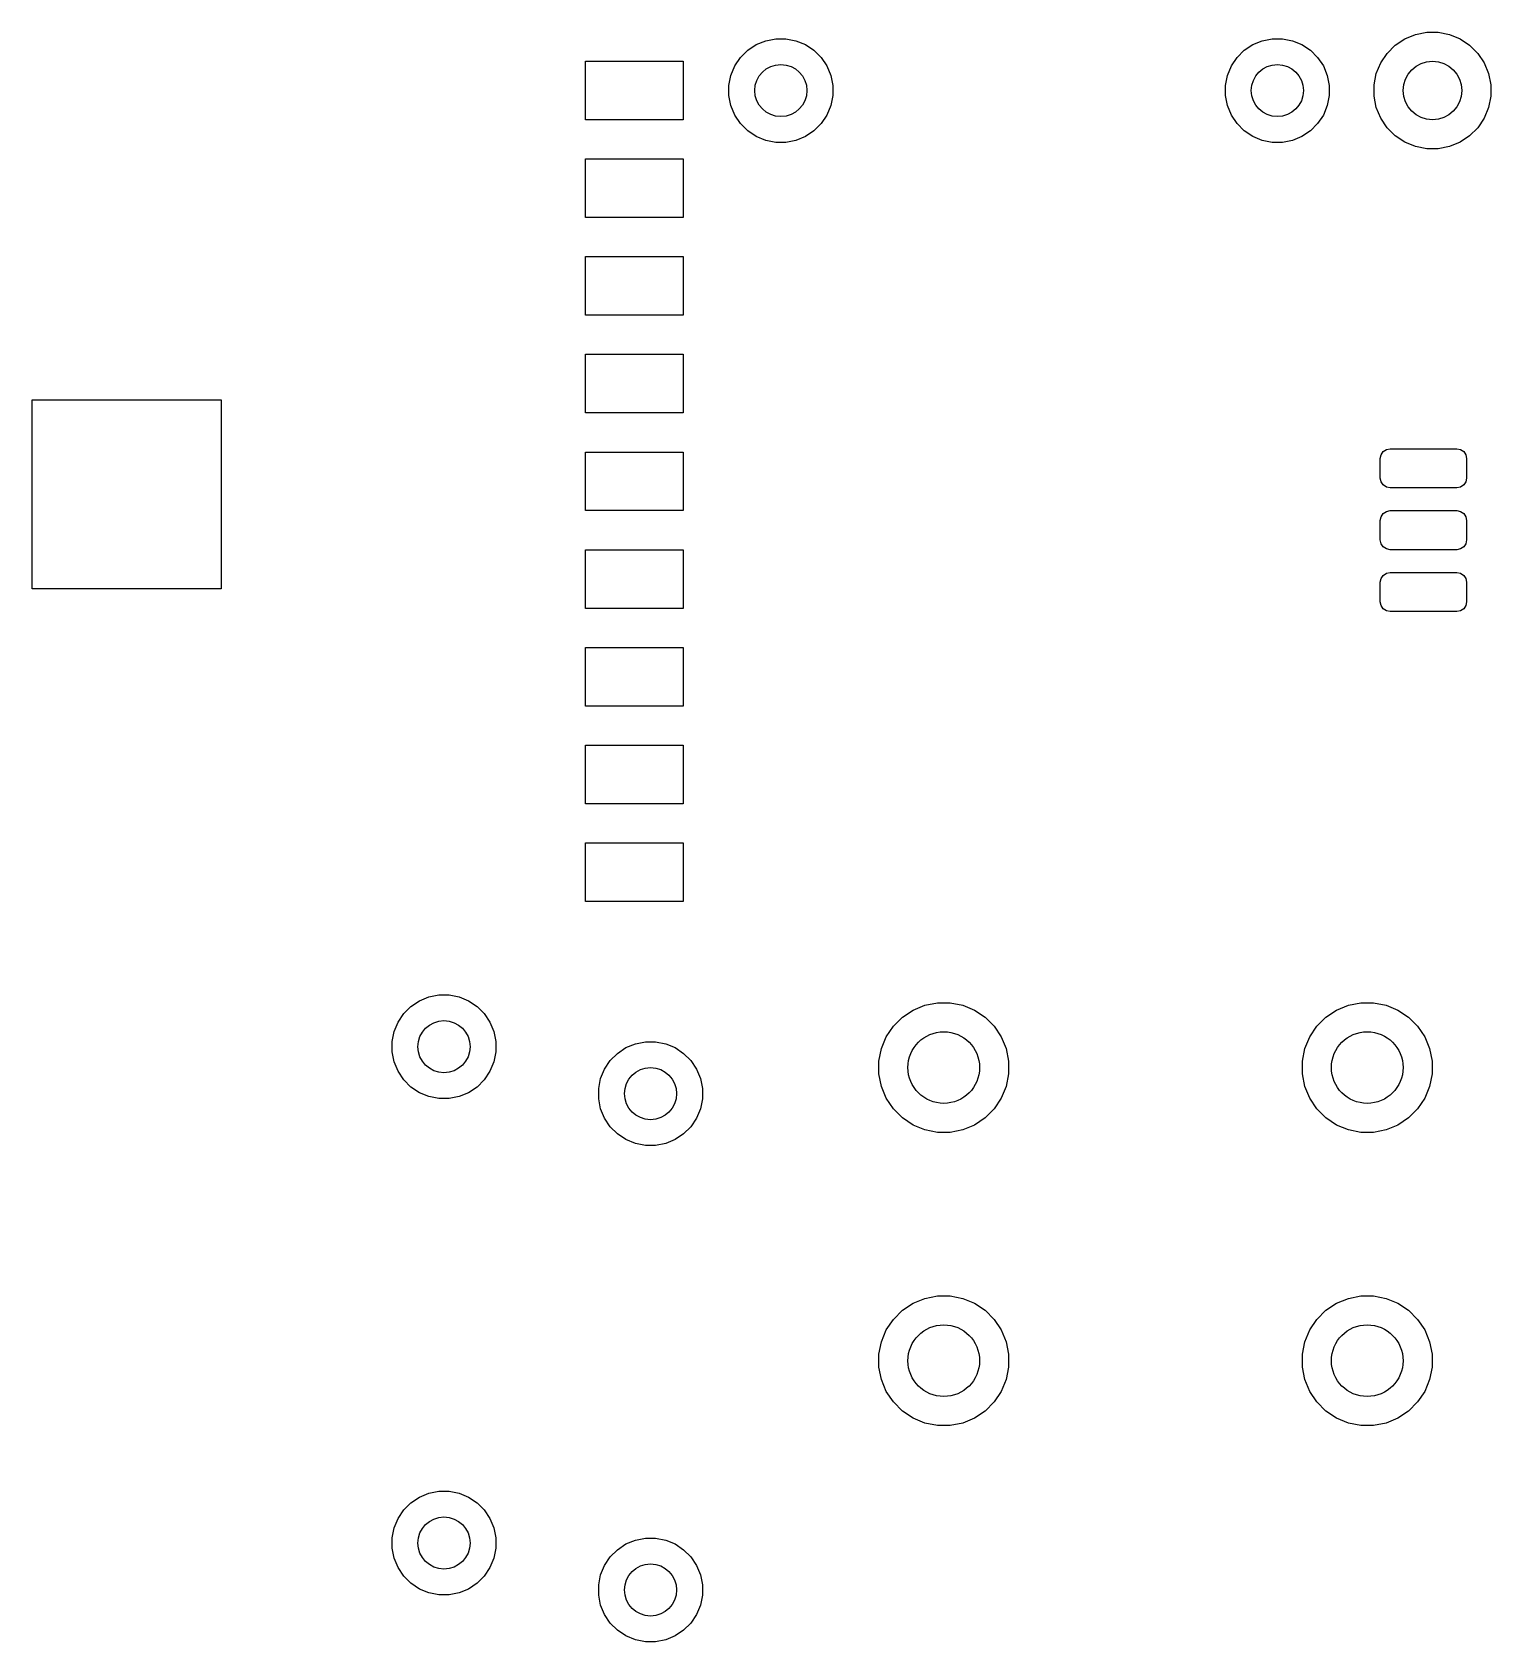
# Model space of a CAD drawing. Header units: millimetres. Extents: x 102 to 188.7, y -170.4 to -101.8.
# Drawn here: x 143.51 to 165.9, y -136.82 to -112.1 of the extents above; entities that cross this region are included whole.
import ezdxf

# ---------------------------------------------------------------- set-up
doc = ezdxf.new("R2010")
doc.units = ezdxf.units.MM
doc.layers.add('F.Mask', color=253, linetype='CONTINUOUS', true_color=0xa89984)

msp = doc.modelspace()

# ---------------------------------------------------------------- linework, layer by layer
at = {"layer": 'F.Mask', "linetype": 'CONTINUOUS'}
for p, q in [((164.575743, -112.206271), (164.738744, -112.138754)), ((164.738744, -112.138754), (164.911785, -112.104334)), ((164.911785, -112.104334), (165.088215, -112.104334)), ((165.088215, -112.104334), (165.261256, -112.138754)), ((165.261256, -112.138754), (165.424257, -112.206271)), ((154.381592, -112.492485), (154.492485, -112.381592)), ((154.492485, -112.381592), (154.622883, -112.294463)), ((154.622883, -112.294463), (154.767772, -112.234448)), ((154.767772, -112.234448), (154.921586, -112.203852)), ((154.921586, -112.203852), (155.078414, -112.203852)), ((155.078414, -112.203852), (155.232228, -112.234448)), ((155.232228, -112.234448), (155.377117, -112.294463)), ((155.377117, -112.294463), (155.507515, -112.381592)), ((155.507515, -112.381592), (155.618408, -112.492485)), ((162.001592, -112.492485), (162.112485, -112.381592)), ((162.112485, -112.381592), (162.242883, -112.294463)), ((162.242883, -112.294463), (162.387772, -112.234448)), ((162.387772, -112.234448), (162.541586, -112.203852)), ((162.541586, -112.203852), (162.698414, -112.203852)), ((162.698414, -112.203852), (162.852228, -112.234448)), ((162.852228, -112.234448), (162.997117, -112.294463)), ((162.997117, -112.294463), (163.127515, -112.381592)), ((163.127515, -112.381592), (163.238408, -112.492485)), ((164.206271, -112.575743), (164.304291, -112.429046)), ((164.304291, -112.429046), (164.429046, -112.304291)), ((164.429046, -112.304291), (164.575743, -112.206271)), ((165.424257, -112.206271), (165.570954, -112.304291)), ((165.570954, -112.304291), (165.695709, -112.429046)), ((165.695709, -112.429046), (165.793729, -112.575743)), ((152, -113.45), (152, -112.55)), ((152, -112.55), (153.5, -112.55)), ((153.5, -112.55), (153.5, -113.45)), ((154.234448, -112.767772), (154.294463, -112.622883)), ((154.294463, -112.622883), (154.381592, -112.492485)), ((155.618408, -112.492485), (155.705537, -112.622883)), ((155.705537, -112.622883), (155.765552, -112.767772)), ((161.854448, -112.767772), (161.914463, -112.622883)), ((161.914463, -112.622883), (162.001592, -112.492485)), ((163.238408, -112.492485), (163.325537, -112.622883)), ((163.325537, -112.622883), (163.385552, -112.767772)), ((164.138754, -112.738744), (164.206271, -112.575743)), ((165.793729, -112.575743), (165.861246, -112.738744)), ((154.203852, -112.921586), (154.234448, -112.767772)), ((154.203852, -113.078414), (154.203852, -112.921586)), ((155.765552, -112.767772), (155.796148, -112.921586)), ((155.796148, -112.921586), (155.796148, -113.078414)), ((161.823852, -112.921586), (161.854448, -112.767772)), ((161.823852, -113.078414), (161.823852, -112.921586)), ((163.385552, -112.767772), (163.416148, -112.921586)), ((163.416148, -112.921586), (163.416148, -113.078414)), ((164.104334, -112.911785), (164.138754, -112.738744)), ((164.104334, -113.088215), (164.104334, -112.911785)), ((165.861246, -112.738744), (165.895666, -112.911785)), ((165.895666, -112.911785), (165.895666, -113.088215)), ((154.234448, -113.232228), (154.203852, -113.078414)), ((155.796148, -113.078414), (155.765552, -113.232228)), ((161.854448, -113.232228), (161.823852, -113.078414)), ((163.416148, -113.078414), (163.385552, -113.232228)), ((164.138754, -113.261256), (164.104334, -113.088215)), ((165.895666, -113.088215), (165.861246, -113.261256)), ((154.294463, -113.377117), (154.234448, -113.232228)), ((154.381592, -113.507515), (154.294463, -113.377117)), ((155.705537, -113.377117), (155.618408, -113.507515)), ((155.765552, -113.232228), (155.705537, -113.377117)), ((161.914463, -113.377117), (161.854448, -113.232228)), ((162.001592, -113.507515), (161.914463, -113.377117)), ((163.325537, -113.377117), (163.238408, -113.507515)), ((163.385552, -113.232228), (163.325537, -113.377117)), ((164.206271, -113.424257), (164.138754, -113.261256)), ((164.304291, -113.570954), (164.206271, -113.424257)), ((165.793729, -113.424257), (165.695709, -113.570954)), ((165.861246, -113.261256), (165.793729, -113.424257)), ((153.5, -113.45), (152, -113.45)), ((154.492485, -113.618408), (154.381592, -113.507515)), ((154.622883, -113.705537), (154.492485, -113.618408)), ((155.507515, -113.618408), (155.377117, -113.705537)), ((155.618408, -113.507515), (155.507515, -113.618408)), ((162.112485, -113.618408), (162.001592, -113.507515)), ((162.242883, -113.705537), (162.112485, -113.618408)), ((163.127515, -113.618408), (162.997117, -113.705537)), ((163.238408, -113.507515), (163.127515, -113.618408)), ((164.429046, -113.695709), (164.304291, -113.570954)), ((165.695709, -113.570954), (165.570954, -113.695709)), ((154.767772, -113.765552), (154.622883, -113.705537)), ((154.921586, -113.796148), (154.767772, -113.765552)), ((155.078414, -113.796148), (154.921586, -113.796148)), ((155.232228, -113.765552), (155.078414, -113.796148)), ((155.377117, -113.705537), (155.232228, -113.765552)), ((162.387772, -113.765552), (162.242883, -113.705537)), ((162.541586, -113.796148), (162.387772, -113.765552)), ((162.698414, -113.796148), (162.541586, -113.796148)), ((162.852228, -113.765552), (162.698414, -113.796148)), ((162.997117, -113.705537), (162.852228, -113.765552)), ((164.575743, -113.793729), (164.429046, -113.695709)), ((164.738744, -113.861246), (164.575743, -113.793729)), ((164.911785, -113.895666), (164.738744, -113.861246)), ((165.088215, -113.895666), (164.911785, -113.895666)), ((165.261256, -113.861246), (165.088215, -113.895666)), ((165.424257, -113.793729), (165.261256, -113.861246)), ((165.570954, -113.695709), (165.424257, -113.793729)), ((152, -114.95), (152, -114.05)), ((152, -114.05), (153.5, -114.05)), ((153.5, -114.05), (153.5, -114.95)), ((153.5, -114.95), (152, -114.95)), ((152, -116.45), (152, -115.55)), ((152, -115.55), (153.5, -115.55)), ((153.5, -115.55), (153.5, -116.45)), ((153.5, -116.45), (152, -116.45)), ((152, -117.95), (152, -117.05)), ((152, -117.05), (153.5, -117.05)), ((153.5, -117.05), (153.5, -117.95)), ((143.51, -120.65), (143.51, -117.75)), ((143.51, -117.75), (146.41, -117.75)), ((146.41, -117.75), (146.41, -120.65)), ((153.5, -117.95), (152, -117.95)), ((152, -119.45), (152, -118.55)), ((152, -118.55), (153.5, -118.55)), ((153.5, -118.55), (153.5, -119.45)), ((164.2, -118.65), (164.211418, -118.592597)), ((164.211418, -118.592597), (164.243934, -118.543934)), ((164.243934, -118.543934), (164.292597, -118.511418)), ((164.292597, -118.511418), (164.35, -118.5)), ((164.35, -118.5), (165.375, -118.5)), ((165.375, -118.5), (165.432403, -118.511418)), ((165.432403, -118.511418), (165.481066, -118.543934)), ((165.481066, -118.543934), (165.513582, -118.592597)), ((165.513582, -118.592597), (165.525, -118.65)), ((164.2, -118.95), (164.2, -118.65)), ((165.525, -118.65), (165.525, -118.95)), ((164.211418, -119.007403), (164.2, -118.95)), ((164.243934, -119.056066), (164.211418, -119.007403)), ((164.292597, -119.088582), (164.243934, -119.056066)), ((164.35, -119.1), (164.292597, -119.088582)), ((165.375, -119.1), (164.35, -119.1)), ((165.432403, -119.088582), (165.375, -119.1)), ((165.481066, -119.056066), (165.432403, -119.088582)), ((165.513582, -119.007403), (165.481066, -119.056066)), ((165.525, -118.95), (165.513582, -119.007403)), ((153.5, -119.45), (152, -119.45)), ((164.2, -119.6), (164.211418, -119.542597)), ((164.2, -119.9), (164.2, -119.6)), ((164.211418, -119.542597), (164.243934, -119.493934)), ((164.243934, -119.493934), (164.292597, -119.461418)), ((164.292597, -119.461418), (164.35, -119.45)), ((164.35, -119.45), (165.375, -119.45)), ((165.375, -119.45), (165.432403, -119.461418)), ((165.432403, -119.461418), (165.481066, -119.493934)), ((165.481066, -119.493934), (165.513582, -119.542597)), ((165.513582, -119.542597), (165.525, -119.6)), ((165.525, -119.6), (165.525, -119.9)), ((152, -120.95), (152, -120.05)), ((152, -120.05), (153.5, -120.05)), ((153.5, -120.05), (153.5, -120.95)), ((164.211418, -119.957403), (164.2, -119.9)), ((164.243934, -120.006066), (164.211418, -119.957403)), ((164.292597, -120.038582), (164.243934, -120.006066)), ((164.35, -120.05), (164.292597, -120.038582)), ((165.375, -120.05), (164.35, -120.05)), ((165.432403, -120.038582), (165.375, -120.05)), ((165.481066, -120.006066), (165.432403, -120.038582)), ((165.513582, -119.957403), (165.481066, -120.006066)), ((165.525, -119.9), (165.513582, -119.957403)), ((164.2, -120.55), (164.211418, -120.492597)), ((164.2, -120.85), (164.2, -120.55)), ((164.211418, -120.492597), (164.243934, -120.443934)), ((164.243934, -120.443934), (164.292597, -120.411418)), ((164.292597, -120.411418), (164.35, -120.4)), ((164.35, -120.4), (165.375, -120.4)), ((165.375, -120.4), (165.432403, -120.411418)), ((165.432403, -120.411418), (165.481066, -120.443934)), ((165.481066, -120.443934), (165.513582, -120.492597)), ((165.513582, -120.492597), (165.525, -120.55)), ((165.525, -120.55), (165.525, -120.85)), ((146.41, -120.65), (143.51, -120.65)), ((153.5, -120.95), (152, -120.95)), ((164.211418, -120.907403), (164.2, -120.85)), ((164.243934, -120.956066), (164.211418, -120.907403)), ((164.292597, -120.988582), (164.243934, -120.956066)), ((164.35, -121), (164.292597, -120.988582)), ((165.375, -121), (164.35, -121)), ((165.432403, -120.988582), (165.375, -121)), ((165.481066, -120.956066), (165.432403, -120.988582)), ((165.513582, -120.907403), (165.481066, -120.956066)), ((165.525, -120.85), (165.513582, -120.907403)), ((152, -122.45), (152, -121.55)), ((152, -121.55), (153.5, -121.55)), ((153.5, -121.55), (153.5, -122.45)), ((153.5, -122.45), (152, -122.45)), ((152, -123.95), (152, -123.05)), ((152, -123.05), (153.5, -123.05)), ((153.5, -123.05), (153.5, -123.95)), ((153.5, -123.95), (152, -123.95)), ((152, -125.45), (152, -124.55)), ((152, -124.55), (153.5, -124.55)), ((153.5, -124.55), (153.5, -125.45)), ((153.5, -125.45), (152, -125.45)), ((149.322485, -127.061592), (149.452883, -126.974463)), ((149.452883, -126.974463), (149.597772, -126.914448)), ((149.597772, -126.914448), (149.751586, -126.883852)), ((149.751586, -126.883852), (149.908414, -126.883852)), ((149.908414, -126.883852), (150.062228, -126.914448)), ((150.062228, -126.914448), (150.207117, -126.974463)), ((150.207117, -126.974463), (150.337515, -127.061592)), ((157.209715, -127.04306), (157.401983, -127.004815)), ((157.401983, -127.004815), (157.598017, -127.004815)), ((157.598017, -127.004815), (157.790285, -127.04306)), ((163.709715, -127.04306), (163.901983, -127.004815)), ((163.901983, -127.004815), (164.098017, -127.004815)), ((164.098017, -127.004815), (164.290285, -127.04306)), ((149.124463, -127.302883), (149.211592, -127.172485)), ((149.211592, -127.172485), (149.322485, -127.061592)), ((150.337515, -127.061592), (150.448408, -127.172485)), ((150.448408, -127.172485), (150.535537, -127.302883)), ((156.72699, -127.365607), (156.865607, -127.22699)), ((156.865607, -127.22699), (157.028603, -127.118079)), ((157.028603, -127.118079), (157.209715, -127.04306)), ((157.790285, -127.04306), (157.971397, -127.118079)), ((157.971397, -127.118079), (158.134393, -127.22699)), ((158.134393, -127.22699), (158.27301, -127.365607)), ((163.22699, -127.365607), (163.365607, -127.22699)), ((163.365607, -127.22699), (163.528603, -127.118079)), ((163.528603, -127.118079), (163.709715, -127.04306)), ((164.290285, -127.04306), (164.471397, -127.118079)), ((164.471397, -127.118079), (164.634393, -127.22699)), ((164.634393, -127.22699), (164.77301, -127.365607)), ((149.033852, -127.601586), (149.064448, -127.447772)), ((149.064448, -127.447772), (149.124463, -127.302883)), ((150.535537, -127.302883), (150.595552, -127.447772)), ((150.595552, -127.447772), (150.626148, -127.601586)), ((156.618079, -127.528603), (156.72699, -127.365607)), ((158.27301, -127.365607), (158.381921, -127.528603)), ((163.118079, -127.528603), (163.22699, -127.365607)), ((164.77301, -127.365607), (164.881921, -127.528603)), ((149.033852, -127.758414), (149.033852, -127.601586)), ((149.064448, -127.912228), (149.033852, -127.758414)), ((150.626148, -127.758414), (150.595552, -127.912228)), ((150.626148, -127.601586), (150.626148, -127.758414)), ((152.492485, -127.781592), (152.622883, -127.694463)), ((152.622883, -127.694463), (152.767772, -127.634448)), ((152.767772, -127.634448), (152.921586, -127.603852)), ((152.921586, -127.603852), (153.078414, -127.603852)), ((153.078414, -127.603852), (153.232228, -127.634448)), ((153.232228, -127.634448), (153.377117, -127.694463)), ((153.377117, -127.694463), (153.507515, -127.781592)), ((156.504815, -127.901983), (156.54306, -127.709715)), ((156.54306, -127.709715), (156.618079, -127.528603)), ((158.381921, -127.528603), (158.45694, -127.709715)), ((158.45694, -127.709715), (158.495185, -127.901983)), ((163.004815, -127.901983), (163.04306, -127.709715)), ((163.04306, -127.709715), (163.118079, -127.528603)), ((164.881921, -127.528603), (164.95694, -127.709715)), ((164.95694, -127.709715), (164.995185, -127.901983)), ((149.124463, -128.057117), (149.064448, -127.912228)), ((150.595552, -127.912228), (150.535537, -128.057117)), ((152.294463, -128.022883), (152.381592, -127.892485)), ((152.381592, -127.892485), (152.492485, -127.781592)), ((153.507515, -127.781592), (153.618408, -127.892485)), ((153.618408, -127.892485), (153.705537, -128.022883)), ((156.504815, -128.098017), (156.504815, -127.901983)), ((158.495185, -127.901983), (158.495185, -128.098017)), ((163.004815, -128.098017), (163.004815, -127.901983)), ((164.995185, -127.901983), (164.995185, -128.098017)), ((149.211592, -128.187515), (149.124463, -128.057117)), ((149.322485, -128.298408), (149.211592, -128.187515)), ((150.448408, -128.187515), (150.337515, -128.298408)), ((150.535537, -128.057117), (150.448408, -128.187515)), ((152.203852, -128.321586), (152.234448, -128.167772)), ((152.234448, -128.167772), (152.294463, -128.022883)), ((153.705537, -128.022883), (153.765552, -128.167772)), ((153.765552, -128.167772), (153.796148, -128.321586)), ((156.54306, -128.290285), (156.504815, -128.098017)), ((158.495185, -128.098017), (158.45694, -128.290285)), ((163.04306, -128.290285), (163.004815, -128.098017)), ((164.995185, -128.098017), (164.95694, -128.290285)), ((149.452883, -128.385537), (149.322485, -128.298408)), ((149.597772, -128.445552), (149.452883, -128.385537)), ((149.751586, -128.476148), (149.597772, -128.445552)), ((149.908414, -128.476148), (149.751586, -128.476148)), ((150.062228, -128.445552), (149.908414, -128.476148)), ((150.207117, -128.385537), (150.062228, -128.445552)), ((150.337515, -128.298408), (150.207117, -128.385537)), ((152.203852, -128.478414), (152.203852, -128.321586)), ((152.234448, -128.632228), (152.203852, -128.478414)), ((153.796148, -128.478414), (153.765552, -128.632228)), ((153.796148, -128.321586), (153.796148, -128.478414)), ((156.618079, -128.471397), (156.54306, -128.290285)), ((156.72699, -128.634393), (156.618079, -128.471397)), ((158.381921, -128.471397), (158.27301, -128.634393)), ((158.45694, -128.290285), (158.381921, -128.471397)), ((163.118079, -128.471397), (163.04306, -128.290285)), ((163.22699, -128.634393), (163.118079, -128.471397)), ((164.881921, -128.471397), (164.77301, -128.634393)), ((164.95694, -128.290285), (164.881921, -128.471397)), ((152.294463, -128.777117), (152.234448, -128.632228)), ((153.765552, -128.632228), (153.705537, -128.777117)), ((156.865607, -128.77301), (156.72699, -128.634393)), ((158.27301, -128.634393), (158.134393, -128.77301)), ((163.365607, -128.77301), (163.22699, -128.634393)), ((164.77301, -128.634393), (164.634393, -128.77301)), ((152.381592, -128.907515), (152.294463, -128.777117)), ((152.492485, -129.018408), (152.381592, -128.907515)), ((153.618408, -128.907515), (153.507515, -129.018408)), ((153.705537, -128.777117), (153.618408, -128.907515)), ((157.028603, -128.881921), (156.865607, -128.77301)), ((157.209715, -128.95694), (157.028603, -128.881921)), ((157.401983, -128.995185), (157.209715, -128.95694)), ((157.598017, -128.995185), (157.401983, -128.995185)), ((157.790285, -128.95694), (157.598017, -128.995185)), ((157.971397, -128.881921), (157.790285, -128.95694)), ((158.134393, -128.77301), (157.971397, -128.881921)), ((163.528603, -128.881921), (163.365607, -128.77301)), ((163.709715, -128.95694), (163.528603, -128.881921)), ((163.901983, -128.995185), (163.709715, -128.95694)), ((164.098017, -128.995185), (163.901983, -128.995185)), ((164.290285, -128.95694), (164.098017, -128.995185)), ((164.471397, -128.881921), (164.290285, -128.95694)), ((164.634393, -128.77301), (164.471397, -128.881921)), ((152.622883, -129.105537), (152.492485, -129.018408)), ((152.767772, -129.165552), (152.622883, -129.105537)), ((152.921586, -129.196148), (152.767772, -129.165552)), ((153.078414, -129.196148), (152.921586, -129.196148)), ((153.232228, -129.165552), (153.078414, -129.196148)), ((153.377117, -129.105537), (153.232228, -129.165552)), ((153.507515, -129.018408), (153.377117, -129.105537)), ((156.865607, -131.72699), (157.028603, -131.618079)), ((157.028603, -131.618079), (157.209715, -131.54306)), ((157.209715, -131.54306), (157.401983, -131.504815)), ((157.401983, -131.504815), (157.598017, -131.504815)), ((157.598017, -131.504815), (157.790285, -131.54306)), ((157.790285, -131.54306), (157.971397, -131.618079)), ((157.971397, -131.618079), (158.134393, -131.72699)), ((163.365607, -131.72699), (163.528603, -131.618079)), ((163.528603, -131.618079), (163.709715, -131.54306)), ((163.709715, -131.54306), (163.901983, -131.504815)), ((163.901983, -131.504815), (164.098017, -131.504815)), ((164.098017, -131.504815), (164.290285, -131.54306)), ((164.290285, -131.54306), (164.471397, -131.618079)), ((164.471397, -131.618079), (164.634393, -131.72699)), ((156.618079, -132.028603), (156.72699, -131.865607)), ((156.72699, -131.865607), (156.865607, -131.72699)), ((158.134393, -131.72699), (158.27301, -131.865607)), ((158.27301, -131.865607), (158.381921, -132.028603)), ((163.118079, -132.028603), (163.22699, -131.865607)), ((163.22699, -131.865607), (163.365607, -131.72699)), ((164.634393, -131.72699), (164.77301, -131.865607)), ((164.77301, -131.865607), (164.881921, -132.028603)), ((156.54306, -132.209715), (156.618079, -132.028603)), ((158.381921, -132.028603), (158.45694, -132.209715)), ((163.04306, -132.209715), (163.118079, -132.028603)), ((164.881921, -132.028603), (164.95694, -132.209715)), ((156.504815, -132.401983), (156.54306, -132.209715)), ((156.504815, -132.598017), (156.504815, -132.401983)), ((158.45694, -132.209715), (158.495185, -132.401983)), ((158.495185, -132.401983), (158.495185, -132.598017)), ((163.004815, -132.401983), (163.04306, -132.209715)), ((163.004815, -132.598017), (163.004815, -132.401983)), ((164.95694, -132.209715), (164.995185, -132.401983)), ((164.995185, -132.401983), (164.995185, -132.598017)), ((156.54306, -132.790285), (156.504815, -132.598017)), ((158.495185, -132.598017), (158.45694, -132.790285)), ((163.04306, -132.790285), (163.004815, -132.598017)), ((164.995185, -132.598017), (164.95694, -132.790285)), ((156.618079, -132.971397), (156.54306, -132.790285)), ((158.45694, -132.790285), (158.381921, -132.971397)), ((163.118079, -132.971397), (163.04306, -132.790285)), ((164.95694, -132.790285), (164.881921, -132.971397)), ((156.72699, -133.134393), (156.618079, -132.971397)), ((156.865607, -133.27301), (156.72699, -133.134393)), ((158.27301, -133.134393), (158.134393, -133.27301)), ((158.381921, -132.971397), (158.27301, -133.134393)), ((163.22699, -133.134393), (163.118079, -132.971397)), ((163.365607, -133.27301), (163.22699, -133.134393)), ((164.77301, -133.134393), (164.634393, -133.27301)), ((164.881921, -132.971397), (164.77301, -133.134393)), ((157.028603, -133.381921), (156.865607, -133.27301)), ((157.209715, -133.45694), (157.028603, -133.381921)), ((157.971397, -133.381921), (157.790285, -133.45694)), ((158.134393, -133.27301), (157.971397, -133.381921)), ((163.528603, -133.381921), (163.365607, -133.27301)), ((163.709715, -133.45694), (163.528603, -133.381921)), ((164.471397, -133.381921), (164.290285, -133.45694)), ((164.634393, -133.27301), (164.471397, -133.381921)), ((157.401983, -133.495185), (157.209715, -133.45694)), ((157.598017, -133.495185), (157.401983, -133.495185)), ((157.790285, -133.45694), (157.598017, -133.495185)), ((163.901983, -133.495185), (163.709715, -133.45694)), ((164.098017, -133.495185), (163.901983, -133.495185)), ((164.290285, -133.45694), (164.098017, -133.495185)), ((149.322485, -134.681592), (149.452883, -134.594463)), ((149.452883, -134.594463), (149.597772, -134.534448)), ((149.597772, -134.534448), (149.751586, -134.503852)), ((149.751586, -134.503852), (149.908414, -134.503852)), ((149.908414, -134.503852), (150.062228, -134.534448)), ((150.062228, -134.534448), (150.207117, -134.594463)), ((150.207117, -134.594463), (150.337515, -134.681592)), ((149.064448, -135.067772), (149.124463, -134.922883)), ((149.124463, -134.922883), (149.211592, -134.792485)), ((149.211592, -134.792485), (149.322485, -134.681592)), ((150.337515, -134.681592), (150.448408, -134.792485)), ((150.448408, -134.792485), (150.535537, -134.922883)), ((150.535537, -134.922883), (150.595552, -135.067772)), ((149.033852, -135.221586), (149.064448, -135.067772)), ((150.595552, -135.067772), (150.626148, -135.221586)), ((149.033852, -135.378414), (149.033852, -135.221586)), ((149.064448, -135.532228), (149.033852, -135.378414)), ((150.626148, -135.378414), (150.595552, -135.532228)), ((150.626148, -135.221586), (150.626148, -135.378414)), ((152.381592, -135.512485), (152.492485, -135.401592)), ((152.492485, -135.401592), (152.622883, -135.314463)), ((152.622883, -135.314463), (152.767772, -135.254448)), ((152.767772, -135.254448), (152.921586, -135.223852)), ((152.921586, -135.223852), (153.078414, -135.223852)), ((153.078414, -135.223852), (153.232228, -135.254448)), ((153.232228, -135.254448), (153.377117, -135.314463)), ((153.377117, -135.314463), (153.507515, -135.401592)), ((153.507515, -135.401592), (153.618408, -135.512485)), ((149.124463, -135.677117), (149.064448, -135.532228)), ((150.595552, -135.532228), (150.535537, -135.677117)), ((152.234448, -135.787772), (152.294463, -135.642883)), ((152.294463, -135.642883), (152.381592, -135.512485)), ((153.618408, -135.512485), (153.705537, -135.642883)), ((153.705537, -135.642883), (153.765552, -135.787772)), ((149.211592, -135.807515), (149.124463, -135.677117)), ((149.322485, -135.918408), (149.211592, -135.807515)), ((150.448408, -135.807515), (150.337515, -135.918408)), ((150.535537, -135.677117), (150.448408, -135.807515)), ((152.203852, -135.941586), (152.234448, -135.787772)), ((153.765552, -135.787772), (153.796148, -135.941586)), ((149.452883, -136.005537), (149.322485, -135.918408)), ((149.597772, -136.065552), (149.452883, -136.005537)), ((149.751586, -136.096148), (149.597772, -136.065552)), ((149.908414, -136.096148), (149.751586, -136.096148)), ((150.062228, -136.065552), (149.908414, -136.096148)), ((150.207117, -136.005537), (150.062228, -136.065552)), ((150.337515, -135.918408), (150.207117, -136.005537)), ((152.203852, -136.098414), (152.203852, -135.941586)), ((152.234448, -136.252228), (152.203852, -136.098414)), ((153.796148, -136.098414), (153.765552, -136.252228)), ((153.796148, -135.941586), (153.796148, -136.098414)), ((152.294463, -136.397117), (152.234448, -136.252228)), ((152.381592, -136.527515), (152.294463, -136.397117)), ((153.705537, -136.397117), (153.618408, -136.527515)), ((153.765552, -136.252228), (153.705537, -136.397117)), ((152.492485, -136.638408), (152.381592, -136.527515)), ((152.622883, -136.725537), (152.492485, -136.638408)), ((153.507515, -136.638408), (153.377117, -136.725537)), ((153.618408, -136.527515), (153.507515, -136.638408)), ((152.767772, -136.785552), (152.622883, -136.725537)), ((152.921586, -136.816148), (152.767772, -136.785552)), ((153.078414, -136.816148), (152.921586, -136.816148)), ((153.232228, -136.785552), (153.078414, -136.816148)), ((153.377117, -136.725537), (153.232228, -136.785552))]:
    msp.add_line(p, q, dxfattribs=at)
at = {"layer": 'F.Mask'}
for centre, radius in [((155, -113), 0.4), ((155, -113), 0.4), ((162.62, -113), 0.4), ((162.62, -113), 0.4), ((165, -113), 0.45), ((165, -113), 0.45), ((149.83, -127.68), 0.4), ((149.83, -127.68), 0.4), ((157.5, -128), 0.55), ((157.5, -128), 0.55), ((164, -128), 0.55), ((164, -128), 0.55), ((153, -128.4), 0.4), ((153, -128.4), 0.4), ((157.5, -132.5), 0.55), ((157.5, -132.5), 0.55), ((164, -132.5), 0.55), ((164, -132.5), 0.55), ((149.83, -135.3), 0.4), ((149.83, -135.3), 0.4), ((153, -136.02), 0.4), ((153, -136.02), 0.4)]:
    msp.add_circle(centre, radius, dxfattribs=at)

doc.saveas('drawing.dxf')
